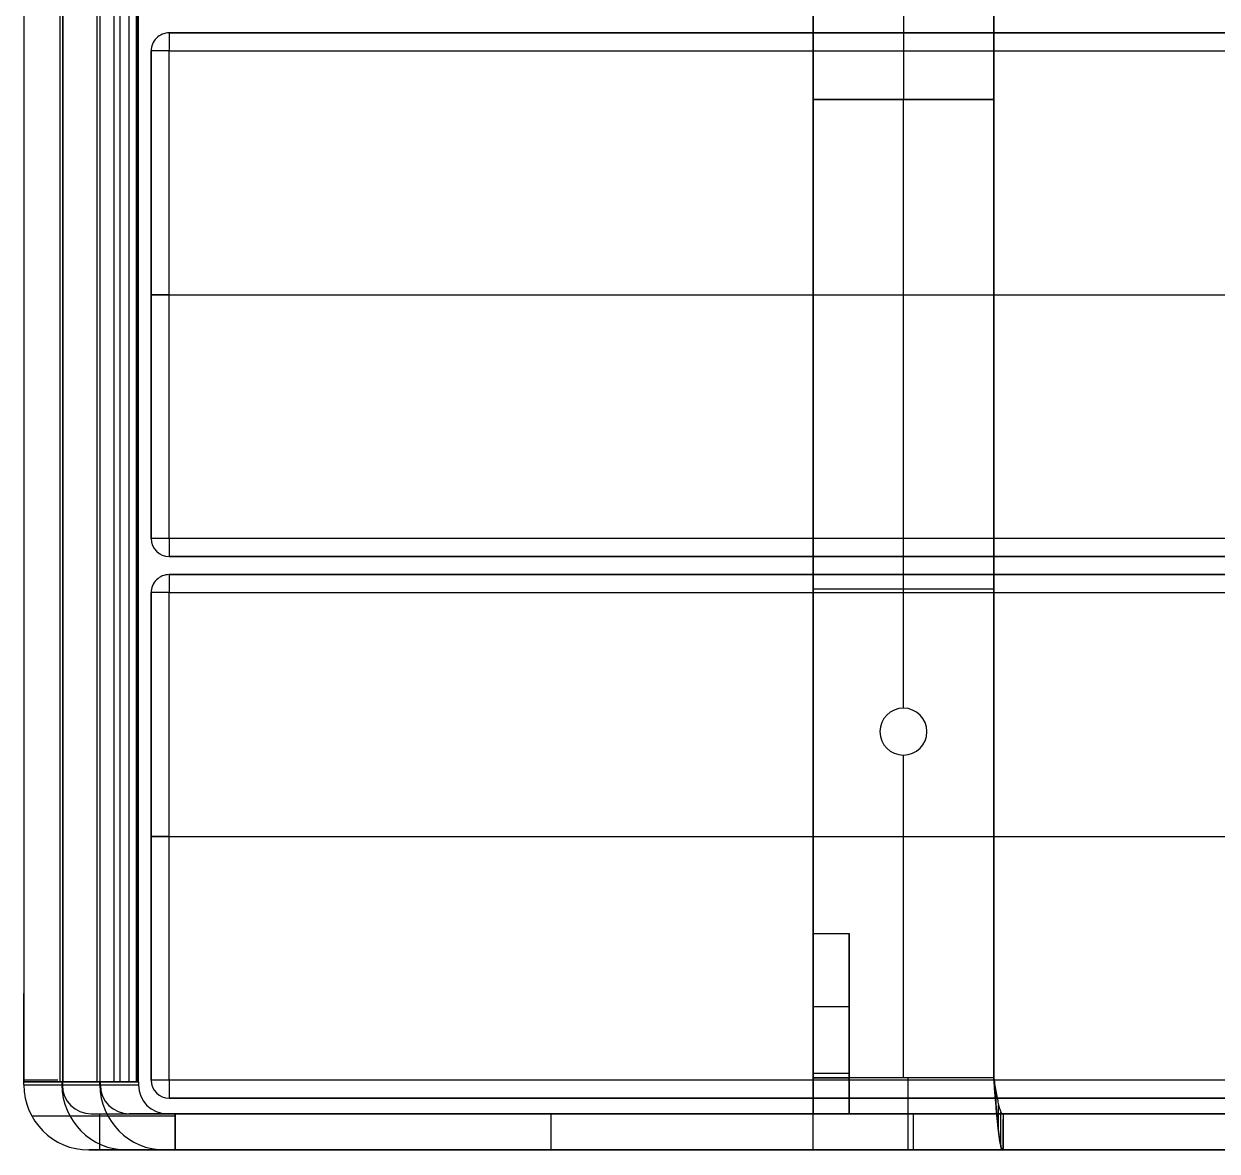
# Model space of a CAD drawing. Header units: millimetres. Extents: x 0 to 12925, y -1 to 2169.
# Drawn here: x 11079.1 to 11409.4, y 736.9 to 1049.1 of the extents above; entities that cross this region are included whole.
import ezdxf

# ---------------------------------------------------------------- set-up
doc = ezdxf.new("R2010")
doc.units = ezdxf.units.MM
doc.header["$MEASUREMENT"] = 0
doc.layers.add('Domyślny', color=7, linetype='Continuous', true_color=0x000000)
doc.layers.add('Warstwa 01', color=252, linetype='Continuous', true_color=0x696969)

# ---------------------------------------------------------------- blocks, each defined once
blk = doc.blocks.new('deska 1 awki Biker 02.417 v2 - wzmacniana')
at = {"layer": 'Domyślny', "color": 7, "true_color": 0xffffff}
for p, q in [((-882.5, 38), (882.5, 38)), ((-887.5, 33), (-887.5, 0)), ((-887.5, 16.5, -67.5), (-887.5, 16.5, 67.5)), ((-882.5, 16.5, -72.5), (882.5, 16.5, -72.5)), ((-882.5, 16.5, 72.5), (882.5, 16.5, 72.5)), ((-887.5, 0), (887.5, 0))]:
    blk.add_line(p, q, dxfattribs=at)
for centre in [(-882.5, 33, -67.5), (-882.5, 33, 67.5), (-882.5, 33)]:
    blk.add_arc(centre, 5, 90, 180, dxfattribs=at)
at = {"layer": 'Domyślny', "color": 7, "true_color": 0xffffff, "extrusion": (1, 0, 0)}
for centre, start, end in [((33, -67.5, -882.5), 270, 0), ((33, 67.5, -882.5), 0, 90)]:
    blk.add_arc(centre, 5, start, end, dxfattribs=at)
at = {"layer": 'Domyślny', "color": 7, "true_color": 0xffffff, "extrusion": (0, 1, 0)}
for centre, start, end in [((882.5, -67.5, 33), 270, 0), ((882.5, 67.5, 33), 0, 90), ((882.5, -67.5, 16.5), 270, 0), ((882.5, 67.5, 16.5), 0, 90)]:
    blk.add_arc(centre, 5, start, end, dxfattribs=at)
at = {"layer": 'Domyślny', "color": 7, "true_color": 0xffffff, "extrusion": (8.88178e-17, 1, 1.03621e-16)}
blk.add_arc((882.5, -67.5), 5, 270, 0, dxfattribs=at)
at = {"layer": 'Domyślny', "color": 7, "true_color": 0xffffff, "extrusion": (8.88178e-17, 1, -1.03621e-16)}
blk.add_arc((882.5, 67.5), 5, 360, 90, dxfattribs=at)
at = {"layer": 'Domyślny', "color": 7, "true_color": 0xffffff}
for points in [[(-882.5, 38, 67.5), (-882.5, 38), (-882.5, 38, -67.5)], [(882.5, 38, 67.5), (0, 38, 67.5), (-882.5, 38, 67.5)], [(-882.5, 38, -67.5), (0, 38, -67.5), (882.5, 38, -67.5)], [(-887.5, 33, 67.5), (-887.5, 16.5, 67.5), (-887.5, 0, 67.5)], [(-887.5, 33, -67.5), (-887.5, 33), (-887.5, 33, 67.5)], [(-887.5, 0, -67.5), (-887.5, 16.5, -67.5), (-887.5, 33, -67.5)], [(-882.5, 33, -72.5), (-882.5, 16.5, -72.5), (-882.5, 0, -72.5)], [(882.5, 33, -72.5), (0, 33, -72.5), (-882.5, 33, -72.5)], [(-882.5, 33, 72.5), (0, 33, 72.5), (882.5, 33, 72.5)], [(-882.5, 0, 72.5), (-882.5, 16.5, 72.5), (-882.5, 33, 72.5)], [(-882.5, 0, -72.5), (0, 0, -72.5), (882.5, 0, -72.5)], [(882.5, 0, 72.5), (0, 0, 72.5), (-882.5, 0, 72.5)], [(-887.5, 0, 67.5), (-887.5, 0), (-887.5, 0, -67.5)]]:
    blk.add_open_spline(points, degree=2, dxfattribs=at)

msp = doc.modelspace()

# ---------------------------------------------------------------- linework, layer by layer
at = {"layer": 'Domyślny', "color": 251, "true_color": 0x4c4c4c}
for p, q in [((11297.57, 1028.11, 571.47), (11297.57, 757.24, 571.47)), ((11347.57, 1028.11, 571.47), (11297.57, 1028.11, 571.47)), ((11322.57, 859.61, 576.47), (11322.57, 1028.11, 576.47)), ((11322.57, 859.61, 566.47), (11322.57, 1028.11, 566.47)), ((11322.57, 1028.11, 576.47), (11322.57, 1028.11, 566.47)), ((11347.57, 757.24, 571.47), (11347.57, 1028.11, 571.47)), ((11297.57, 892.68, 576.47), (11297.57, 892.68, 566.47)), ((11297.57, 892.68, 576.47), (11347.57, 892.68, 576.47)), ((11297.57, 892.68, 566.47), (11347.57, 892.68, 566.47)), ((11347.57, 892.68, 576.47), (11347.57, 892.68, 566.47)), ((11322.57, 859.61, 576.47), (11322.57, 859.61, 566.47)), ((11316.07, 853.11, 566.47), (11316.07, 853.11, 576.47)), ((11329.07, 853.11, 566.47), (11329.07, 853.11, 576.47)), ((11322.57, 846.61, 566.47), (11322.57, 846.61, 576.47)), ((11322.57, 757.24, 576.47), (11322.57, 846.61, 576.47)), ((11322.57, 757.24, 566.47), (11322.57, 846.61, 566.47)), ((11297.57, 739.27, 577.69), (11297.57, 752.46, 577.69)), ((11350.06, 747.24, 586.47), (11297.57, 747.24, 586.47)), ((11297.57, 746.77, 587.69), (11297.57, 746.77, 569.43)), ((11350.06, 737.24, 586.47), (11297.57, 737.24, 586.47))]:
    msp.add_line(p, q, dxfattribs=at)
at = {"layer": 'Domyślny'}
for p, q in [((11110.2, 756.18, 1324.83), (11105.7, 756.18, 1326.48)), ((11105.7, 756.18, 1326.48), (11110.8, 756.18, 1326.48)), ((11110.8, 756.18, 1326.48), (11110.2, 756.18, 1324.83))]:
    msp.add_line(p, q, dxfattribs=at)
at = {"layer": 'Domyślny', "extrusion": (0, 1, 0)}
for points in [[(-11079.09, 1269.05), (-11089.74, 1269.05)], [(-11100.15, 1326.48), (-11110.8, 1326.48)]]:
    msp.add_lwpolyline(points, dxfattribs=at)
at = {"layer": 'Domyślny', "color": 251, "true_color": 0x4c4c4c}
for centre, start, end in [((11322.57, 853.11, 566.47), 90, 270), ((11322.57, 853.11, 576.47), 90, 270), ((11322.57, 853.11, 571.47), 90, 270), ((11322.57, 853.11, 566.47), 270, 90), ((11322.57, 853.11, 576.47), 270, 90), ((11322.57, 853.11, 571.47), 270, 90)]:
    msp.add_arc(centre, 6.5, start, end, dxfattribs=at)
at = {"layer": 'Domyślny', "color": 251, "true_color": 0x4c4c4c, "extrusion": (1, -1.28403e-18, 0)}
msp.add_arc((757.24, 586.47, 11297.57), 10, 173, 270, dxfattribs=at)
at = {"layer": 'Domyślny', "color": 251, "true_color": 0x4c4c4c, "extrusion": (1, -2.57104e-21, -4.2115e-20)}
msp.add_arc((757.24, 586.47, 11297.57), 20, 176.5065, 270, dxfattribs=at)
at = {"layer": 'Domyślny', "color": 251, "true_color": 0x4c4c4c, "extrusion": (1, 0, 0)}
for radius, start in [(10, 173), (20, 176.5065)]:
    msp.add_arc((757.24, 586.47, 11323.91), radius, start, 270, dxfattribs=at)
at = {"layer": 'Domyślny', "color": 251, "true_color": 0x4c4c4c}
for points, degree in [([(11297.57, 1028.11, 576.47), (11297.57, 892.68, 576.47), (11297.57, 757.24, 576.47)], 2), ([(11297.57, 1028.11, 566.47), (11297.57, 1028.11, 571.47), (11297.57, 1028.11, 576.47)], 2), ([(11297.57, 757.24, 566.47), (11297.57, 892.68, 566.47), (11297.57, 1028.11, 566.47)], 2), ([(11297.57, 1028.11, 576.47), (11322.57, 1028.11, 576.47), (11347.57, 1028.11, 576.47)], 2), ([(11297.57, 1028.11, 566.47), (11322.57, 1028.11, 566.47), (11347.57, 1028.11, 566.47)], 2), ([(11347.57, 1028.11, 566.47), (11347.57, 892.68, 566.47), (11347.57, 757.24, 566.47)], 2), ([(11347.57, 1028.11, 576.47), (11347.57, 1028.11, 571.47), (11347.57, 1028.11, 566.47)], 2), ([(11347.57, 757.24, 576.47), (11347.57, 892.68, 576.47), (11347.57, 1028.11, 576.47)], 2), ([(11297.57, 757.24, 576.47), (11297.57, 757.24, 571.47), (11297.57, 757.24, 566.47)], 2), ([(11347.57, 757.24, 576.47), (11322.57, 757.24, 576.47), (11297.57, 757.24, 576.47)], 2), ([(11347.57, 757.24, 566.47), (11322.57, 757.24, 566.47), (11297.57, 757.24, 566.47)], 2), ([(11347.57, 757.24, 566.47), (11347.57, 757.24, 571.47), (11347.57, 757.24, 576.47)], 2), ([(11347.57, 757.24, 566.47), (11347.8, 754.42, 566.47), (11348.02, 751.6, 567.08), (11348.24, 749.03, 568.23)], 3), ([(11348.24, 749.03, 568.23), (11348.24, 751.08, 572.79), (11348.24, 753.14, 577.35)], 2), ([(11297.57, 747.32, 587.69), (11323.91, 747.32, 587.69), (11350.25, 747.32, 587.69)], 2), ([(11297.57, 737.28, 587.69), (11297.57, 742.3, 587.69), (11297.57, 747.32, 587.69)], 2), ([(11325.26, 747.32, 587.69), (11325.26, 742.3, 587.69), (11325.26, 737.28, 587.69)], 2), ([(11348.24, 749.03, 568.24), (11348.47, 746.46, 569.39), (11348.69, 744.13, 571.1), (11348.91, 742.26, 573.22)], 3), ([(11348.91, 742.26, 573.22), (11348.91, 746.01, 576.53), (11348.91, 749.75, 579.84)], 2), ([(11349.58, 738.14, 580.54), (11349.58, 742.92, 582.02), (11349.58, 747.69, 583.5)], 2), ([(11348.91, 742.26, 573.22), (11349.14, 740.39, 575.33), (11349.36, 738.98, 577.84), (11349.58, 738.14, 580.54)], 3), ([(11297.57, 737.28, 587.69), (11323.87, 737.28, 587.69), (11350.16, 737.28, 587.69)], 2), ([(11349.58, 738.14, 580.54), (11349.78, 737.43, 582.85), (11349.97, 737.13, 585.28), (11350.16, 737.28, 587.69)], 3)]:
    msp.add_open_spline(points, degree=degree, dxfattribs=at)
at = {"layer": 'Domyślny'}
for points in [[(11079.09, 756.67, 1269.05), (11083.79, 756.67, 1269.05), (11088.48, 756.67, 1269.05)], [(11108.25, 756.18, 1326.48), (11108.1, 756.18, 1326.07), (11107.95, 756.18, 1325.66)], [(11110.5, 756.18, 1325.66), (11109.22, 756.18, 1325.66), (11107.95, 756.18, 1325.66)]]:
    msp.add_open_spline(points, degree=2, dxfattribs=at)
at = {"layer": 'Domyślny', "color": 251, "true_color": 0x4c4c4c}
for points, knots in [([(11347.57, 757.24, 576.47), (11347.68, 756.53, 576.47), (11347.8, 755.83, 576.54), (11348.02, 754.45, 576.84), (11348.13, 753.78, 577.06), (11348.36, 752.49, 577.64), (11348.47, 751.88, 578), (11348.69, 750.74, 578.84), (11348.8, 750.22, 579.31), (11349.03, 749.29, 580.37), (11349.14, 748.87, 580.95), (11349.36, 748.18, 582.18), (11349.47, 747.9, 582.83), (11349.7, 747.48, 584.18), (11349.81, 747.35, 584.87), (11350.03, 747.22, 586.28), (11350.14, 747.23, 586.99), (11350.25, 747.32, 587.69)], [0, 0, 0, 0, 0.00213568, 0.00213568, 0.00426338, 0.00426338, 0.00639877, 0.00639877, 0.00852744, 0.00852744, 0.01065873, 0.01065873, 0.01279354, 0.01279354, 0.01492186, 0.01492186, 0.01705692, 0.01705692, 0.01705692, 0.01705692]), ([(11350.16, 737.28, 587.69), (11350.13, 737.26, 587.39), (11350.11, 737.25, 587.09), (11350.03, 737.23, 586.09), (11349.98, 737.26, 585.39), (11349.86, 737.39, 583.98), (11349.81, 737.49, 583.28), (11349.7, 737.76, 581.9), (11349.64, 737.93, 581.21), (11349.53, 738.35, 579.87), (11349.47, 738.6, 579.2), (11349.36, 739.15, 577.91), (11349.3, 739.47, 577.27), (11349.19, 740.16, 576.05), (11349.14, 740.54, 575.45), (11349.03, 741.36, 574.3), (11348.97, 741.8, 573.75), (11348.86, 742.73, 572.69), (11348.8, 743.23, 572.19), (11348.69, 744.27, 571.23), (11348.63, 744.81, 570.79), (11348.52, 745.95, 569.95), (11348.47, 746.54, 569.56), (11348.36, 747.76, 568.85), (11348.3, 748.39, 568.52), (11348.19, 749.67, 567.95), (11348.13, 750.33, 567.69), (11348.02, 751.67, 567.25), (11347.96, 752.35, 567.06), (11347.85, 753.73, 566.77), (11347.8, 754.43, 566.66), (11347.68, 755.83, 566.51), (11347.63, 756.54, 566.47), (11347.57, 757.24, 566.47)], [-0.03258288, -0.03258288, -0.03258288, -0.03258288, -0.03169213, -0.03169213, -0.02957932, -0.02957932, -0.02746651, -0.02746651, -0.0253537, -0.0253537, -0.02324089, -0.02324089, -0.02112808, -0.02112808, -0.01901533, -0.01901533, -0.01690258, -0.01690258, -0.01478972, -0.01478972, -0.01267685, -0.01267685, -0.01056404, -0.01056404, -0.00845123, -0.00845123, -0.00633842, -0.00633842, -0.00422562, -0.00422562, -0.00211281, -0.00211281, 0, 0, 0, 0]), ([(11348.24, 753.14, 577.35), (11348.24, 753.14, 577.35), (11348.24, 753.14, 577.35), (11348.24, 753.14, 577.35), (11348.24, 753.14, 577.35), (11348.24, 753.14, 577.35)], [8.591468298, 8.591468298, 8.591468298, 8.591468298, 8.596541668, 8.596541668, 8.598184337, 8.598184337, 8.598184337, 8.598184337]), ([(11348.91, 749.75, 579.84), (11348.91, 749.75, 579.84), (11348.91, 749.75, 579.84), (11348.91, 749.75, 579.84), (11348.91, 749.75, 579.84), (11348.91, 749.75, 579.84)], [17.1927025168, 17.1927025168, 17.1927025168, 17.1927025168, 17.1930833358, 17.1930833358, 17.1936969938, 17.1936969938, 17.1936969938, 17.1936969938]), ([(11349.58, 747.69, 583.5), (11349.58, 747.69, 583.5), (11349.58, 747.69, 583.5), (11349.58, 747.69, 583.51), (11349.58, 747.69, 583.51), (11349.59, 747.69, 583.51)], [25.78630325, 25.78630325, 25.78630325, 25.78630325, 25.789625, 25.789625, 25.79981364, 25.79981364, 25.79981364, 25.79981364]), ([(11350.16, 737.28, 587.69), (11350.17, 738.95, 587.69), (11350.18, 740.63, 587.69), (11350.2, 743.14, 587.69), (11350.21, 743.97, 587.69), (11350.23, 745.64, 587.69), (11350.24, 746.48, 587.69), (11350.25, 747.32, 587.69)], [0.099795, 0.099795, 0.099795, 0.099795, 5.118741, 5.118741, 7.628228, 7.628228, 10.137719, 10.137719, 10.137719, 10.137719])]:
    msp.add_open_spline(points, degree=3, knots=knots, dxfattribs=at)
at = {"layer": 'Warstwa 01'}
for p, q in [((11108.25, 756.18, 1326.48), (11108.25, 1488.38, 1326.48)), ((11110.2, 1488.38, 1324.83), (11110.2, 756.18, 1324.83)), ((11110.5, 756.18, 1325.66), (11110.5, 1488.38, 1325.66)), ((11110.8, 756.18, 1326.48), (11110.8, 1488.38, 1326.48)), ((11297.58, 1284.24, 576.47), (11297.58, 1028.11, 576.47)), ((11297.58, 1028.11, 566.47), (11297.58, 1284.24, 566.47)), ((11297.58, 1284.24, 571.47), (11297.58, 1028.11, 571.47)), ((11322.58, 1284.24, 566.47), (11322.58, 1028.11, 566.47)), ((11322.58, 1284.24, 576.47), (11322.58, 1028.11, 576.47)), ((11347.58, 1028.11, 566.47), (11347.58, 1284.24, 566.47)), ((11347.58, 1028.11, 576.47), (11347.58, 1284.24, 576.47)), ((11347.58, 1284.24, 571.47), (11347.58, 1028.11, 571.47)), ((11079.09, 756.18, 1269.05), (11100.15, 756.18, 1326.48)), ((11079.09, 755.28, 1269.05), (11100.15, 755.28, 1326.48)), ((11084.42, 756.18, 1269.05), (11105.48, 756.18, 1326.48)), ((11089.74, 756.18, 1269.05), (11110.8, 756.18, 1326.48)), ((11089.74, 755.28, 1269.05), (11110.8, 755.28, 1326.48)), ((11105.7, 756.18, 1326.48), (11110.8, 756.18, 1326.48)), ((11110.8, 756.18, 1326.48), (11110.2, 756.18, 1324.83)), ((11081.25, 746.73, 1269.05), (11121, 746.73, 1269.05)), ((11097.74, 747.28, 1269.05), (11118.8, 747.28, 1326.48)), ((11100.05, 747.28, 1269.05), (11100.05, 737.28, 1269.05)), ((11102.31, 746.73, 1326.48), (11121, 746.73, 1326.48)), ((11109.37, 747.28, 1269.05), (11121, 747.28, 1300.77)), ((11097.09, 737.28, 1269.05), (11118.15, 737.28, 1326.48))]:
    msp.add_line(p, q, dxfattribs=at)
at = {"layer": 'Warstwa 01', "extrusion": (0, 1, 0)}
for points in [[(-11079.09, 1269.05), (-11089.74, 1269.05)], [(-11100.27, 1297.77), (-11089.62, 1297.77)], [(-11100.15, 1326.48), (-11110.8, 1326.48)]]:
    msp.add_lwpolyline(points, dxfattribs=at)
at = {"layer": 'Warstwa 01', "extrusion": (-1.0746e-14, -1.10473e-07, 1)}
for centre in [(11097.09, 755.28, 1269.05), (11107.62, 755.28, 1297.77)]:
    msp.add_arc(centre, 18, 180.0001, 270, dxfattribs=at)
at = {"layer": 'Warstwa 01'}
for centre in [(11097.74, 755.28, 1269.05), (11108.27, 755.28, 1297.77), (11118.8, 755.28, 1326.48)]:
    msp.add_arc(centre, 8, 180, 270, dxfattribs=at)
at = {"layer": 'Warstwa 01', "extrusion": (-2.33778e-14, -1.10473e-07, 1)}
msp.add_arc((11118.15, 755.28, 1326.48), 18, 180.0001, 270, dxfattribs=at)
at = {"layer": 'Warstwa 01'}
for points, degree in [([(11079.11, 1488.38, 1269.05), (11079.1, 1252.46, 1269.05), (11079.1, 1016.54, 1269.05), (11079.09, 780.62, 1269.05)], 3), ([(11089.09, 1488.38, 1269.05), (11089.09, 1122.28, 1269.05), (11089.09, 756.18, 1269.05)], 2), ([(11089.76, 1488.38, 1269.05), (11089.75, 1244.31, 1269.05), (11089.75, 1000.25, 1269.05), (11089.74, 756.18, 1269.05)], 3), ([(11089.95, 756.18, 1298.66), (11089.96, 1122.28, 1298.66), (11089.96, 1488.38, 1298.66)], 2), ([(11099.34, 756.18, 1295.22), (11099.34, 1122.28, 1295.22), (11099.35, 1488.38, 1295.21)], 2), ([(11100.17, 1488.38, 1326.48), (11100.16, 1244.31, 1326.48), (11100.16, 1000.25, 1326.48), (11100.15, 756.18, 1326.48)], 3), ([(11104.04, 1488.38, 1326.48), (11104.04, 1122.28, 1326.48), (11104.04, 756.18, 1326.48)], 2), ([(11105.7, 1488.38, 1326.48), (11105.7, 1122.28, 1326.48), (11105.7, 756.18, 1326.48)], 2), ([(11110.21, 1488.38, 1324.83), (11110.2, 1122.28, 1324.83), (11110.2, 756.18, 1324.83)], 2), ([(11297.58, 1028.11, 576.47), (11297.58, 1028.11, 571.47), (11297.58, 1028.11, 566.47)], 2), ([(11297.58, 1028.11, 566.47), (11322.58, 1028.11, 566.47), (11347.58, 1028.11, 566.47)], 2), ([(11347.58, 1028.11, 576.47), (11322.58, 1028.11, 576.47), (11297.58, 1028.11, 576.47)], 2), ([(11297.58, 1028.11, 571.47), (11322.58, 1028.11, 571.47), (11347.58, 1028.11, 571.47)], 2), ([(11322.58, 1028.11, 576.47), (11322.58, 1028.11, 571.47), (11322.58, 1028.11, 566.47)], 2), ([(11347.58, 1028.11, 566.47), (11347.58, 1028.11, 571.47), (11347.58, 1028.11, 576.47)], 2), ([(11297.57, 797.24, 576.47), (11297.57, 787.12, 583.59), (11297.57, 777, 590.71)], 2), ([(11297.57, 797.24, 576.47), (11302.57, 797.24, 576.47), (11307.57, 797.24, 576.47)], 2), ([(11297.57, 757.24, 576.47), (11297.57, 777.24, 576.47), (11297.57, 797.24, 576.47)], 2), ([(11307.57, 797.24, 576.47), (11307.57, 787.12, 583.59), (11307.57, 777, 590.71)], 2), ([(11307.57, 757.24, 576.47), (11307.57, 777.24, 576.47), (11307.57, 797.24, 576.47)], 2), ([(11079.09, 780.62, 1269.05), (11079.09, 768.4, 1269.05), (11079.09, 756.18, 1269.05)], 2), ([(11079.09, 756.18, 1269.05), (11079.09, 764.33, 1269.05), (11079.09, 772.48, 1269.05), (11079.09, 780.62, 1269.05)], 3), ([(11297.57, 777, 590.71), (11302.57, 777, 590.71), (11307.57, 777, 590.71)], 2), ([(11297.57, 758.54, 615.22), (11302.57, 758.54, 615.22), (11307.57, 758.54, 615.22)], 2), ([(11297.57, 758.54, 615.22), (11297.57, 752.91, 631.45), (11297.57, 747.28, 647.69)], 2), ([(11297.57, 757.24, 576.47), (11302.57, 757.24, 576.47), (11307.57, 757.24, 576.47)], 2), ([(11307.57, 758.54, 615.22), (11307.57, 752.91, 631.45), (11307.57, 747.28, 647.69)], 2), ([(11079.09, 756.18, 1269.05), (11079.09, 756.18, 1269.05), (11079.09, 756.18, 1269.05)], 2), ([(11089.74, 756.18, 1269.05), (11086.19, 756.18, 1269.05), (11082.64, 756.18, 1269.05), (11079.09, 756.18, 1269.05)], 3), ([(11100.15, 756.18, 1326.48), (11089.62, 756.18, 1297.77), (11079.09, 756.18, 1269.05)], 2), ([(11079.09, 755.28, 1269.05), (11079.09, 755.73, 1269.05), (11079.09, 756.18, 1269.05)], 2), ([(11089.62, 756.18, 1297.77), (11089.62, 755.73, 1297.77), (11089.62, 755.28, 1297.77)], 2), ([(11110.2, 756.18, 1324.83), (11099.97, 756.18, 1296.94), (11089.74, 756.18, 1269.05)], 2), ([(11089.74, 756.18, 1269.05), (11089.74, 755.73, 1269.05), (11089.74, 755.28, 1269.05)], 2), ([(11107.03, 756.18, 1316.19), (11101.7, 756.18, 1316.19), (11096.38, 756.18, 1316.19)], 2), ([(11100.15, 756.18, 1326.48), (11102.92, 756.18, 1326.48), (11105.7, 756.18, 1326.48)], 2), ([(11100.15, 755.28, 1326.48), (11100.15, 755.73, 1326.48), (11100.15, 756.18, 1326.48)], 2), ([(11100.27, 755.28, 1297.77), (11100.27, 755.73, 1297.77), (11100.27, 756.18, 1297.77)], 2), ([(11110.2, 756.18, 1324.83), (11107.95, 756.18, 1325.66), (11105.7, 756.18, 1326.48)], 2), ([(11108.25, 756.18, 1326.48), (11108.1, 756.18, 1326.07), (11107.95, 756.18, 1325.66)], 2), ([(11110.5, 756.18, 1325.66), (11109.22, 756.18, 1325.66), (11107.95, 756.18, 1325.66)], 2), ([(11110.8, 756.18, 1326.48), (11110.8, 755.73, 1326.48), (11110.8, 755.28, 1326.48)], 2), ([(11097.74, 747.28, 1269.05), (11109.37, 747.28, 1269.05), (11121, 747.28, 1269.05)], 2), ([(11121, 747.28, 1297.77), (11114.64, 747.28, 1297.77), (11108.27, 747.28, 1297.77)], 2), ([(11118.8, 747.28, 1326.48), (11119.9, 747.28, 1326.48), (11121, 747.28, 1326.48)], 2), ([(11121, 737.28, 1269.01), (11121, 742.28, 1269.01), (11121, 747.28, 1269.01)], 2), ([(11225.07, 747.28, 1269.01), (11190.38, 747.28, 1269.01), (11155.69, 747.28, 1269.01), (11121, 747.28, 1269.01)], 3), ([(11121, 737.28, 1326.48), (11121, 742.28, 1326.48), (11121, 747.28, 1326.48)], 2), ([(11121, 747.28, 1269.01), (11121, 747.28, 1288.17), (11121, 747.28, 1307.33), (11121, 747.28, 1326.48)], 3), ([(11121, 737.28, 1269.05), (11121, 742.28, 1269.05), (11121, 747.28, 1269.05)], 2), ([(11121, 747.28, 1269.05), (11121, 747.28, 1297.77), (11121, 747.28, 1326.48)], 2), ([(11121, 737.28, 1326.48), (11121, 742.28, 1326.48), (11121, 747.28, 1326.48)], 2), ([(11121, 747.28, 1276.34), (11121, 742.28, 1276.34), (11121, 737.28, 1276.34)], 2), ([(11225.07, 737.28, 1269.01), (11225.07, 742.28, 1269.01), (11225.07, 747.28, 1269.01)], 2), ([(11297.57, 747.28, 647.69), (11297.57, 747.3, 617.69), (11297.57, 747.32, 587.69)], 2), ([(11297.57, 747.32, 587.69), (11302.57, 747.32, 587.69), (11307.57, 747.32, 587.69)], 2), ([(11297.57, 747.28, 647.69), (11302.57, 747.28, 647.69), (11307.57, 747.28, 647.69)], 2), ([(11297.57, 737.28, 587.69), (11297.57, 742.28, 587.69), (11297.57, 747.28, 587.69)], 2), ([(11350.25, 747.28, 587.69), (11332.69, 747.28, 587.69), (11315.13, 747.28, 587.69), (11297.57, 747.28, 587.69)], 3), ([(11297.57, 737.28, 1197.05), (11297.57, 742.28, 1197.05), (11297.57, 747.28, 1197.05)], 2), ([(11307.57, 747.28, 647.69), (11307.57, 747.3, 617.69), (11307.57, 747.32, 587.69)], 2), ([(11350.25, 737.28, 587.69), (11350.25, 742.28, 587.69), (11350.25, 747.28, 587.69)], 2), ([(11423.77, 747.28, 895.15), (11399.26, 747.28, 792.66), (11374.76, 747.28, 690.18), (11350.25, 747.28, 587.69)], 3), ([(11121, 737.28, 1269.05), (11109.05, 737.28, 1269.05), (11097.09, 737.28, 1269.05)], 2), ([(11107.62, 737.28, 1297.77), (11114.31, 737.28, 1297.77), (11121, 737.28, 1297.77)], 2), ([(11121, 737.28, 1326.48), (11119.58, 737.28, 1326.48), (11118.15, 737.28, 1326.48)], 2), ([(11225.07, 737.28, 1269.01), (11190.38, 737.28, 1269.01), (11155.69, 737.28, 1269.01), (11121, 737.28, 1269.01)], 3), ([(11121, 737.28, 1269.01), (11121, 737.28, 1288.17), (11121, 737.28, 1307.33), (11121, 737.28, 1326.48)], 3), ([(11121, 737.28, 1269.05), (11121, 737.28, 1297.77), (11121, 737.28, 1326.48)], 2), ([(11350.25, 737.28, 587.69), (11332.69, 737.28, 587.69), (11315.13, 737.28, 587.69), (11297.57, 737.28, 587.69)], 3), ([(11423.77, 737.28, 895.15), (11399.26, 737.28, 792.66), (11374.76, 737.28, 690.18), (11350.25, 737.28, 587.69)], 3)]:
    msp.add_open_spline(points, degree=degree, dxfattribs=at)
for points in [[(11297.57, 777, 590.71), (11297.57, 763.82, 599.99), (11297.57, 758.54, 615.22)], [(11307.57, 777, 590.71), (11307.57, 763.82, 599.99), (11307.57, 758.54, 615.22)]]:
    msp.add_rational_spline(points, [1, 0.951760892283, 1], degree=2, dxfattribs=at)
for points in [[(11297.57, 747.32, 587.69), (11297.57, 746.77, 583.22), (11297.57, 749.75, 579.84), (11297.57, 752.74, 576.47), (11297.57, 757.24, 576.47)], [(11307.57, 747.32, 587.69), (11307.57, 746.77, 583.22), (11307.57, 749.75, 579.84), (11307.57, 752.74, 576.47), (11307.57, 757.24, 576.47)]]:
    msp.add_rational_spline(points, [1, 0.911762043577, 1, 0.911762043577, 1], degree=2, knots=[113.605835, 113.605835, 113.605835, 122.070682, 122.070682, 130.535529, 130.535529, 130.535529], dxfattribs=at)
for points, knots in [([(11121, 747.28, 1326.48), (11229.98, 747.28, 1317.02), (11338.95, 747.28, 1307.56), (11447.93, 747.28, 1298.09), (11471.5, 747.28, 1296.05), (11495.07, 747.28, 1294), (11518.64, 747.28, 1291.95)], [471.949893, 471.949893, 471.949893, 471.949893, 800.102371, 800.102371, 800.102371, 871.082943, 871.082943, 871.082943, 871.082943]), ([(11297.57, 747.28, 1197.05), (11297.57, 747.28, 1199.41), (11297.46, 747.28, 1201.77), (11297.22, 747.28, 1204.12), (11296.99, 747.28, 1206.46), (11296.64, 747.28, 1208.8), (11296.18, 747.28, 1211.11), (11295.71, 747.28, 1213.42), (11295.13, 747.28, 1215.71), (11294.44, 747.28, 1217.97), (11293.75, 747.28, 1220.22), (11292.95, 747.28, 1222.44), (11292.04, 747.28, 1224.62), (11290.22, 747.28, 1228.97), (11287.98, 747.28, 1233.14), (11285.34, 747.28, 1237.05), (11282.7, 747.28, 1240.97), (11279.69, 747.28, 1244.61), (11276.34, 747.28, 1247.94), (11272.97, 747.28, 1251.28), (11269.28, 747.28, 1254.28), (11265.33, 747.28, 1256.9), (11261.38, 747.28, 1259.52), (11257.18, 747.28, 1261.74), (11252.79, 747.28, 1263.55), (11244, 747.28, 1267.16), (11234.58, 747.28, 1269.01), (11225.07, 747.28, 1269.01)], [196.668626, 196.668626, 196.668626, 196.668626, 203.748159, 203.748159, 203.748159, 210.827688, 210.827688, 210.827688, 217.90718, 217.90718, 217.90718, 224.986662, 224.986662, 224.986662, 239.153498, 239.153498, 239.153498, 253.320053, 253.320053, 253.320053, 267.576971, 267.576971, 267.576971, 281.833614, 281.833614, 281.833614, 310.41024, 310.41024, 310.41024, 310.41024]), ([(11297.57, 747.28, 587.69), (11297.57, 747.28, 690.18), (11297.57, 747.28, 792.66), (11297.57, 747.28, 895.15), (11297.57, 747.28, 995.79), (11297.57, 747.28, 1096.42), (11297.57, 747.28, 1197.05)], [-421.204218, -421.204218, -421.204218, -421.204218, -113.741614, -113.741614, -113.741614, 196.668626, 196.668626, 196.668626, 196.668626]), ([(11121, 737.28, 1326.48), (11229.98, 737.28, 1317.02), (11338.95, 737.28, 1307.56), (11447.93, 737.28, 1298.09), (11471.5, 737.28, 1296.05), (11495.07, 737.28, 1294), (11518.64, 737.28, 1291.95)], [471.949893, 471.949893, 471.949893, 471.949893, 800.102371, 800.102371, 800.102371, 871.082943, 871.082943, 871.082943, 871.082943]), ([(11297.57, 737.28, 1197.05), (11297.57, 737.28, 1199.41), (11297.46, 737.28, 1201.77), (11297.22, 737.28, 1204.12), (11296.99, 737.28, 1206.46), (11296.64, 737.28, 1208.8), (11296.18, 737.28, 1211.11), (11295.71, 737.28, 1213.42), (11295.13, 737.28, 1215.71), (11294.44, 737.28, 1217.97), (11293.75, 737.28, 1220.22), (11292.95, 737.28, 1222.44), (11292.04, 737.28, 1224.62), (11290.22, 737.28, 1228.97), (11287.98, 737.28, 1233.14), (11285.34, 737.28, 1237.05), (11282.7, 737.28, 1240.97), (11279.69, 737.28, 1244.61), (11276.34, 737.28, 1247.94), (11272.97, 737.28, 1251.28), (11269.28, 737.28, 1254.28), (11265.33, 737.28, 1256.9), (11261.38, 737.28, 1259.52), (11257.18, 737.28, 1261.74), (11252.79, 737.28, 1263.55), (11244, 737.28, 1267.16), (11234.58, 737.28, 1269.01), (11225.07, 737.28, 1269.01)], [196.668626, 196.668626, 196.668626, 196.668626, 203.748159, 203.748159, 203.748159, 210.827688, 210.827688, 210.827688, 217.90718, 217.90718, 217.90718, 224.986662, 224.986662, 224.986662, 239.153498, 239.153498, 239.153498, 253.320053, 253.320053, 253.320053, 267.576971, 267.576971, 267.576971, 281.833614, 281.833614, 281.833614, 310.41024, 310.41024, 310.41024, 310.41024]), ([(11297.57, 737.28, 587.69), (11297.57, 737.28, 690.18), (11297.57, 737.28, 792.66), (11297.57, 737.28, 895.15), (11297.57, 737.28, 995.79), (11297.57, 737.28, 1096.42), (11297.57, 737.28, 1197.05)], [-421.204218, -421.204218, -421.204218, -421.204218, -113.741614, -113.741614, -113.741614, 196.668626, 196.668626, 196.668626, 196.668626])]:
    msp.add_open_spline(points, degree=3, knots=knots, dxfattribs=at)

# ---------------------------------------------------------------- block references
at = {"layer": 'Domyślny', "extrusion": (0, -1, 0)}
for p in [(12001.83, 1292.19, -974.1), (12001.83, 1292.19, -824.1)]:
    msp.add_blockref('deska 1 awki Biker 02.417 v2 - wzmacniana', p, dxfattribs=at)

doc.saveas('drawing.dxf')
